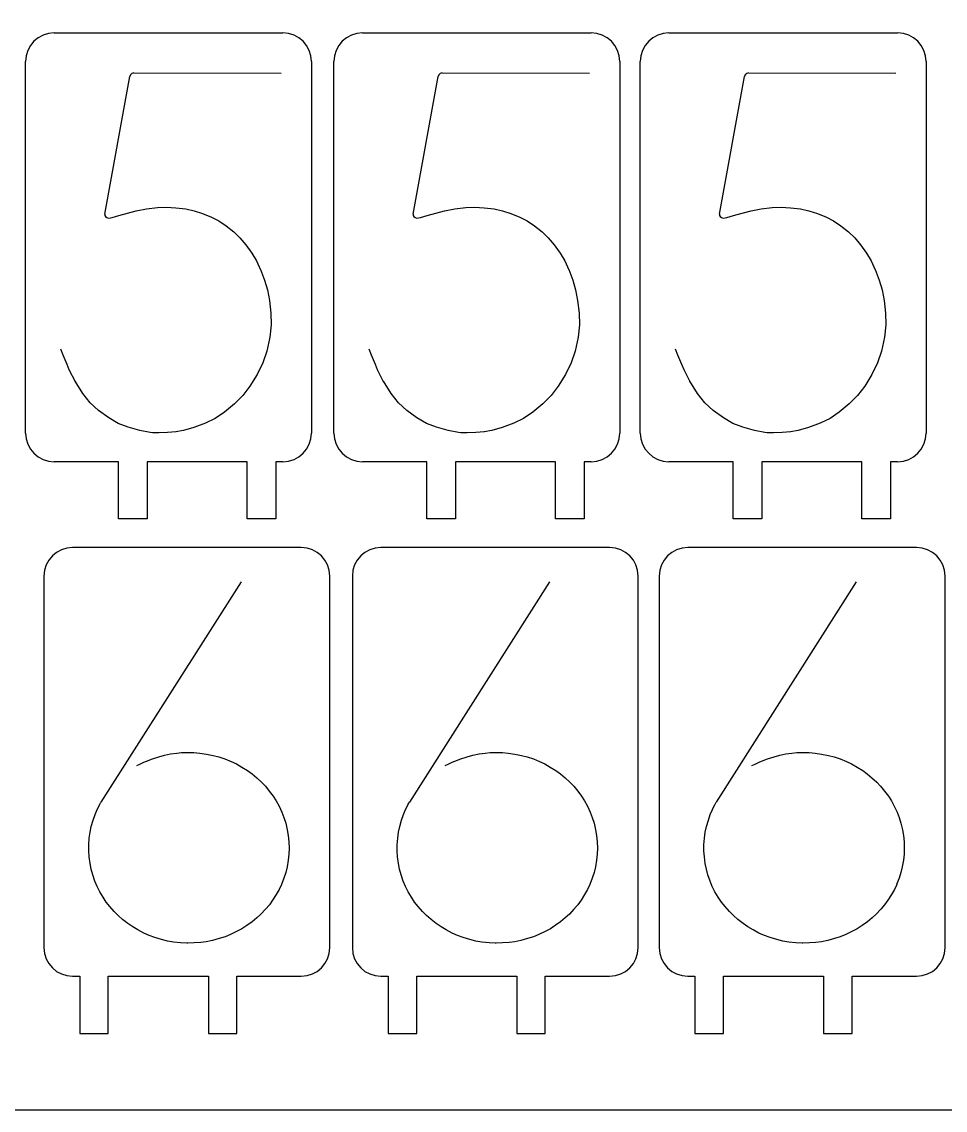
# Model space of a CAD drawing. Header units: millimetres. Extents: x 2133 to 4632, y 1065 to 2652.
# Drawn here: x 3384.2 to 3513.4, y 1555.6 to 1707.9 of the extents above; entities that cross this region are included whole.
import ezdxf

# ---------------------------------------------------------------- set-up
doc = ezdxf.new("R2010")
doc.units = ezdxf.units.MM
doc.layers.add('细实线', color=7, linetype='Continuous', lineweight=25)

msp = doc.modelspace()

# ---------------------------------------------------------------- linework, layer by layer
for points in [[(3401.673, 1681.714), (3403.179, 1681.898)], [(3403.179, 1681.898), (3404.436, 1681.956)], [(3404.436, 1681.956), (3405.763, 1681.885)], [(3405.763, 1681.885), (3407.164, 1681.71)], [(3444.813, 1681.714), (3446.319, 1681.898)], [(3446.319, 1681.898), (3447.576, 1681.956)], [(3447.576, 1681.956), (3448.902, 1681.885)], [(3448.902, 1681.885), (3450.304, 1681.71)], [(3487.687, 1681.714), (3489.193, 1681.898)], [(3489.193, 1681.898), (3490.45, 1681.956)], [(3490.45, 1681.956), (3491.777, 1681.885)], [(3491.777, 1681.885), (3493.178, 1681.71)], [(3396.834, 1680.522), (3397.803, 1680.807)], [(3397.79, 1680.804), (3399, 1681.135)], [(3399, 1681.135), (3400.233, 1681.447)], [(3400.233, 1681.447), (3401.673, 1681.714)], [(3407.164, 1681.71), (3408.322, 1681.468)], [(3408.322, 1681.468), (3409.515, 1681.077)], [(3409.515, 1681.077), (3410.77, 1680.559)], [(3410.77, 1680.559), (3411.794, 1680.028)], [(3439.974, 1680.522), (3440.943, 1680.807)], [(3440.93, 1680.804), (3442.14, 1681.135)], [(3442.14, 1681.135), (3443.372, 1681.447)], [(3443.372, 1681.447), (3444.813, 1681.714)], [(3450.304, 1681.71), (3451.462, 1681.468)], [(3451.462, 1681.468), (3452.654, 1681.077)], [(3452.654, 1681.077), (3453.91, 1680.559)], [(3453.91, 1680.559), (3454.934, 1680.028)], [(3482.848, 1680.522), (3483.817, 1680.807)], [(3483.805, 1680.804), (3485.015, 1681.135)], [(3485.015, 1681.135), (3486.247, 1681.447)], [(3486.247, 1681.447), (3487.687, 1681.714)], [(3493.178, 1681.71), (3494.337, 1681.468)], [(3494.337, 1681.468), (3495.529, 1681.077)], [(3495.529, 1681.077), (3496.784, 1680.559)], [(3496.784, 1680.559), (3497.809, 1680.028)], [(3411.794, 1680.028), (3412.815, 1679.337)], [(3412.815, 1679.337), (3413.88, 1678.488)], [(3454.934, 1680.028), (3455.955, 1679.337)], [(3455.955, 1679.337), (3457.02, 1678.488)], [(3497.809, 1680.028), (3498.829, 1679.337)], [(3498.829, 1679.337), (3499.895, 1678.488)], [(3413.88, 1678.488), (3414.736, 1677.677)], [(3414.736, 1677.677), (3415.551, 1676.7)], [(3457.02, 1678.488), (3457.875, 1677.677)], [(3457.875, 1677.677), (3458.691, 1676.7)], [(3499.895, 1678.488), (3500.75, 1677.677)], [(3500.75, 1677.677), (3501.566, 1676.7)], [(3415.551, 1676.7), (3416.383, 1675.538)], [(3458.691, 1676.7), (3459.523, 1675.538)], [(3501.566, 1676.7), (3502.397, 1675.538)], [(3416.383, 1675.538), (3417.032, 1674.457)], [(3417.032, 1674.457), (3417.607, 1673.209)], [(3459.523, 1675.538), (3460.171, 1674.457)], [(3460.171, 1674.457), (3460.746, 1673.209)], [(3502.397, 1675.538), (3503.046, 1674.457)], [(3503.046, 1674.457), (3503.621, 1673.209)], [(3417.591, 1673.251), (3418.163, 1671.749)], [(3460.73, 1673.251), (3461.302, 1671.749)], [(3503.605, 1673.251), (3504.177, 1671.749)], [(3418.163, 1671.749), (3418.566, 1670.409)], [(3461.302, 1671.749), (3461.706, 1670.409)], [(3504.177, 1671.749), (3504.58, 1670.409)], [(3418.566, 1670.409), (3418.845, 1668.89)], [(3461.706, 1670.409), (3461.985, 1668.89)], [(3504.58, 1670.409), (3504.86, 1668.89)], [(3418.845, 1668.89), (3419.037, 1667.117)], [(3461.985, 1668.89), (3462.177, 1667.117)], [(3504.86, 1668.89), (3505.051, 1667.117)], [(3419.037, 1667.117), (3419.092, 1665.488)], [(3462.177, 1667.117), (3462.231, 1665.488)], [(3505.051, 1667.117), (3505.106, 1665.488)], [(3419.092, 1665.488), (3418.911, 1663.747)], [(3462.231, 1665.488), (3462.05, 1663.747)], [(3505.106, 1665.488), (3504.925, 1663.747)], [(3418.911, 1663.747), (3418.499, 1661.825)], [(3462.05, 1663.747), (3461.638, 1661.825)], [(3504.925, 1663.747), (3504.513, 1661.825)], [(3390.012, 1661.251), (3389.676, 1662.078)], [(3433.152, 1661.251), (3432.816, 1662.078)], [(3476.026, 1661.251), (3475.69, 1662.078)], [(3390.551, 1659.944), (3390.012, 1661.251)], [(3418.499, 1661.825), (3417.943, 1660.16)], [(3433.691, 1659.944), (3433.152, 1661.251)], [(3461.638, 1661.825), (3461.083, 1660.16)], [(3476.565, 1659.944), (3476.026, 1661.251)], [(3504.513, 1661.825), (3503.957, 1660.16)], [(3390.856, 1659.208), (3390.551, 1659.945)], [(3391.7, 1657.538), (3390.856, 1659.208)], [(3417.943, 1660.16), (3417.151, 1658.564)], [(3433.995, 1659.208), (3433.69, 1659.945)], [(3434.839, 1657.538), (3433.995, 1659.208)], [(3461.083, 1660.16), (3460.29, 1658.564)], [(3476.87, 1659.208), (3476.565, 1659.945)], [(3477.714, 1657.538), (3476.87, 1659.208)], [(3503.957, 1660.16), (3503.165, 1658.564)], [(3392.747, 1655.883), (3391.665, 1657.593)], [(3417.151, 1658.564), (3416.135, 1656.91)], [(3435.887, 1655.883), (3434.804, 1657.593)], [(3460.29, 1658.564), (3459.275, 1656.91)], [(3478.761, 1655.883), (3477.679, 1657.593)], [(3503.165, 1658.564), (3502.15, 1656.91)], [(3393.774, 1654.599), (3392.747, 1655.883)], [(3416.135, 1656.91), (3415.131, 1655.59)], [(3436.913, 1654.599), (3435.887, 1655.883)], [(3459.275, 1656.91), (3458.271, 1655.59)], [(3479.788, 1654.599), (3478.761, 1655.883)], [(3502.15, 1656.91), (3501.145, 1655.59)], [(3394.948, 1653.525), (3393.774, 1654.599)], [(3413.971, 1654.437), (3412.577, 1653.28)], [(3415.131, 1655.59), (3413.971, 1654.437)], [(3438.088, 1653.525), (3436.913, 1654.599)], [(3457.111, 1654.437), (3455.717, 1653.28)], [(3458.271, 1655.59), (3457.111, 1654.437)], [(3480.962, 1653.525), (3479.788, 1654.599)], [(3499.986, 1654.437), (3498.591, 1653.28)], [(3501.145, 1655.59), (3499.986, 1654.437)], [(3396.363, 1652.474), (3394.948, 1653.525)], [(3412.577, 1653.28), (3411.283, 1652.4)], [(3439.503, 1652.474), (3438.088, 1653.525)], [(3455.717, 1653.28), (3454.423, 1652.4)], [(3482.378, 1652.474), (3480.962, 1653.525)], [(3498.591, 1653.28), (3497.297, 1652.4)], [(3397.679, 1651.705), (3396.363, 1652.474)], [(3399.074, 1651.155), (3397.679, 1651.705)], [(3409.915, 1651.753), (3408.297, 1651.118)], [(3411.283, 1652.4), (3409.915, 1651.753)], [(3440.819, 1651.705), (3439.503, 1652.474)], [(3442.213, 1651.155), (3440.819, 1651.705)], [(3453.055, 1651.753), (3451.436, 1651.118)], [(3454.423, 1652.4), (3453.055, 1651.753)], [(3483.693, 1651.705), (3482.378, 1652.474)], [(3485.088, 1651.155), (3483.693, 1651.705)], [(3495.93, 1651.753), (3494.311, 1651.118)], [(3497.297, 1652.4), (3495.93, 1651.753)], [(3400.706, 1650.69), (3399.074, 1651.155)], [(3402.164, 1650.428), (3400.706, 1650.69)], [(3402.506, 1650.399), (3402.164, 1650.428)], [(3402.922, 1650.381), (3402.506, 1650.399)], [(3403.37, 1650.375), (3402.922, 1650.381)], [(3404.597, 1650.414), (3403.37, 1650.375)], [(3405.802, 1650.524), (3404.597, 1650.414)], [(3406.85, 1650.698), (3405.756, 1650.517)], [(3408.297, 1651.118), (3406.85, 1650.698)], [(3443.846, 1650.69), (3442.213, 1651.155)], [(3445.303, 1650.428), (3443.846, 1650.69)], [(3445.646, 1650.399), (3445.303, 1650.428)], [(3446.062, 1650.381), (3445.646, 1650.399)], [(3446.509, 1650.375), (3446.062, 1650.381)], [(3447.736, 1650.414), (3446.509, 1650.375)], [(3448.942, 1650.524), (3447.736, 1650.414)], [(3449.99, 1650.698), (3448.896, 1650.517)], [(3451.436, 1651.118), (3449.99, 1650.698)], [(3486.72, 1650.69), (3485.088, 1651.155)], [(3488.178, 1650.428), (3486.72, 1650.69)], [(3488.52, 1650.399), (3488.178, 1650.428)], [(3488.936, 1650.381), (3488.52, 1650.399)], [(3489.384, 1650.375), (3488.936, 1650.381)], [(3490.611, 1650.414), (3489.384, 1650.375)], [(3491.816, 1650.524), (3490.611, 1650.414)], [(3492.865, 1650.698), (3491.771, 1650.517)], [(3494.311, 1651.118), (3492.865, 1650.698)], [(3405.888, 1605.569), (3406.572, 1605.635)], [(3406.572, 1605.635), (3407.384, 1605.65)], [(3407.384, 1605.65), (3408.294, 1605.624)], [(3408.294, 1605.624), (3409.112, 1605.561)], [(3449.042, 1605.569), (3449.727, 1605.635)], [(3449.727, 1605.635), (3450.538, 1605.65)], [(3450.538, 1605.65), (3451.448, 1605.624)], [(3451.448, 1605.624), (3452.266, 1605.561)], [(3491.976, 1605.569), (3492.66, 1605.635)], [(3492.66, 1605.635), (3493.472, 1605.65)], [(3493.472, 1605.65), (3494.382, 1605.624)], [(3494.382, 1605.624), (3495.2, 1605.561)], [(3400.734, 1604.014), (3401.288, 1604.266)], [(3401.285, 1604.265), (3401.634, 1604.421)], [(3401.634, 1604.421), (3402.478, 1604.749)], [(3402.478, 1604.749), (3403.384, 1605.05)], [(3403.384, 1605.05), (3404.173, 1605.262)], [(3404.173, 1605.262), (3405.03, 1605.435)], [(3405.03, 1605.435), (3405.888, 1605.569)], [(3409.112, 1605.561), (3410.033, 1605.426)], [(3410.033, 1605.426), (3410.99, 1605.237)], [(3410.99, 1605.237), (3411.781, 1605.031)], [(3411.781, 1605.031), (3412.632, 1604.738)], [(3412.632, 1604.738), (3413.514, 1604.385)], [(3413.514, 1604.385), (3414.233, 1604.047)], [(3443.888, 1604.014), (3444.442, 1604.266)], [(3444.439, 1604.265), (3444.788, 1604.421)], [(3444.788, 1604.421), (3445.632, 1604.749)], [(3445.632, 1604.749), (3446.539, 1605.05)], [(3446.539, 1605.05), (3447.328, 1605.262)], [(3447.328, 1605.262), (3448.184, 1605.435)], [(3448.184, 1605.435), (3449.042, 1605.569)], [(3452.266, 1605.561), (3453.187, 1605.426)], [(3453.187, 1605.426), (3454.145, 1605.237)], [(3454.145, 1605.237), (3454.935, 1605.031)], [(3454.935, 1605.031), (3455.786, 1604.738)], [(3455.786, 1604.738), (3456.668, 1604.385)], [(3456.668, 1604.385), (3457.387, 1604.047)], [(3486.822, 1604.014), (3487.376, 1604.266)], [(3487.373, 1604.265), (3487.722, 1604.421)], [(3487.722, 1604.421), (3488.566, 1604.749)], [(3488.566, 1604.749), (3489.472, 1605.05)], [(3489.472, 1605.05), (3490.261, 1605.262)], [(3490.261, 1605.262), (3491.118, 1605.435)], [(3491.118, 1605.435), (3491.976, 1605.569)], [(3495.2, 1605.561), (3496.121, 1605.426)], [(3496.121, 1605.426), (3497.078, 1605.237)], [(3497.078, 1605.237), (3497.868, 1605.031)], [(3497.868, 1605.031), (3498.72, 1604.738)], [(3498.72, 1604.738), (3499.602, 1604.385)], [(3499.602, 1604.385), (3500.32, 1604.047)], [(3400.294, 1603.814), (3400.734, 1604.014)], [(3414.233, 1604.047), (3414.998, 1603.607)], [(3414.998, 1603.607), (3415.785, 1603.108)], [(3415.785, 1603.108), (3416.423, 1602.65)], [(3416.423, 1602.65), (3417.084, 1602.095)], [(3443.449, 1603.814), (3443.888, 1604.014)], [(3457.387, 1604.047), (3458.152, 1603.607)], [(3458.152, 1603.607), (3458.939, 1603.108)], [(3458.939, 1603.108), (3459.578, 1602.65)], [(3459.578, 1602.65), (3460.239, 1602.095)], [(3486.382, 1603.814), (3486.822, 1604.014)], [(3500.32, 1604.047), (3501.086, 1603.607)], [(3501.086, 1603.607), (3501.873, 1603.108)], [(3501.873, 1603.108), (3502.511, 1602.65)], [(3502.511, 1602.65), (3503.172, 1602.095)], [(3417.084, 1602.095), (3417.758, 1601.468)], [(3417.758, 1601.468), (3418.296, 1600.907)], [(3460.239, 1602.095), (3460.913, 1601.468)], [(3460.913, 1601.468), (3461.45, 1600.907)], [(3503.172, 1602.095), (3503.846, 1601.468)], [(3503.846, 1601.468), (3504.383, 1600.907)], [(3418.296, 1600.907), (3418.835, 1600.247)], [(3418.835, 1600.247), (3419.377, 1599.51)], [(3419.377, 1599.51), (3419.799, 1598.859)], [(3461.45, 1600.907), (3461.99, 1600.247)], [(3461.99, 1600.247), (3462.532, 1599.51)], [(3462.532, 1599.51), (3462.954, 1598.859)], [(3504.383, 1600.907), (3504.923, 1600.247)], [(3504.923, 1600.247), (3505.465, 1599.51)], [(3505.465, 1599.51), (3505.887, 1598.859)], [(3394.762, 1597.646), (3395.109, 1598.363)], [(3419.799, 1598.859), (3420.202, 1598.11)], [(3420.202, 1598.11), (3420.593, 1597.279)], [(3437.916, 1597.646), (3438.263, 1598.363)], [(3462.954, 1598.859), (3463.357, 1598.11)], [(3463.357, 1598.11), (3463.747, 1597.279)], [(3480.85, 1597.646), (3481.196, 1598.363)], [(3505.887, 1598.859), (3506.29, 1598.11)], [(3506.29, 1598.11), (3506.681, 1597.279)], [(3394.188, 1596.158), (3394.464, 1596.953)], [(3394.464, 1596.953), (3394.762, 1597.646)], [(3420.593, 1597.279), (3420.882, 1596.554)], [(3420.882, 1596.554), (3421.131, 1595.734)], [(3437.342, 1596.158), (3437.619, 1596.953)], [(3437.619, 1596.953), (3437.916, 1597.646)], [(3463.747, 1597.279), (3464.036, 1596.554)], [(3464.036, 1596.554), (3464.285, 1595.734)], [(3480.276, 1596.158), (3480.552, 1596.953)], [(3480.552, 1596.953), (3480.85, 1597.646)], [(3506.681, 1597.279), (3506.97, 1596.554)], [(3506.97, 1596.554), (3507.219, 1595.734)], [(3393.76, 1594.483), (3393.933, 1595.267)], [(3393.933, 1595.267), (3394.188, 1596.158)], [(3421.131, 1595.734), (3421.351, 1594.828)], [(3436.914, 1594.483), (3437.087, 1595.267)], [(3437.087, 1595.267), (3437.342, 1596.158)], [(3464.285, 1595.734), (3464.506, 1594.828)], [(3479.848, 1594.483), (3480.021, 1595.267)], [(3480.021, 1595.267), (3480.276, 1596.158)], [(3507.219, 1595.734), (3507.439, 1594.828)], [(3393.579, 1592.7), (3393.649, 1593.644)], [(3393.649, 1593.644), (3393.76, 1594.483)], [(3421.351, 1594.828), (3421.492, 1594.043)], [(3421.492, 1594.043), (3421.575, 1593.14)], [(3436.733, 1592.7), (3436.803, 1593.644)], [(3436.803, 1593.644), (3436.914, 1594.483)], [(3464.506, 1594.828), (3464.646, 1594.043)], [(3464.646, 1594.043), (3464.729, 1593.14)], [(3479.666, 1592.7), (3479.737, 1593.644)], [(3479.737, 1593.644), (3479.848, 1594.483)], [(3507.439, 1594.828), (3507.58, 1594.043)], [(3507.58, 1594.043), (3507.663, 1593.14)], [(3393.568, 1591.878), (3393.579, 1592.7)], [(3393.63, 1591.028), (3393.568, 1591.878)], [(3421.572, 1593.176), (3421.604, 1592.228)], [(3421.604, 1592.228), (3421.582, 1591.417)], [(3436.723, 1591.878), (3436.733, 1592.7)], [(3436.784, 1591.028), (3436.723, 1591.878)], [(3464.726, 1593.176), (3464.758, 1592.228)], [(3464.758, 1592.228), (3464.736, 1591.417)], [(3479.656, 1591.878), (3479.666, 1592.7)], [(3479.718, 1591.028), (3479.656, 1591.878)], [(3507.659, 1593.176), (3507.692, 1592.228)], [(3507.692, 1592.228), (3507.67, 1591.417)], [(3393.752, 1590.093), (3393.63, 1591.028)], [(3421.484, 1590.553), (3421.325, 1589.626)], [(3421.582, 1591.417), (3421.484, 1590.553)], [(3436.906, 1590.093), (3436.784, 1591.028)], [(3464.638, 1590.553), (3464.48, 1589.626)], [(3464.736, 1591.417), (3464.638, 1590.553)], [(3479.839, 1590.093), (3479.718, 1591.028)], [(3507.572, 1590.553), (3507.413, 1589.626)], [(3507.67, 1591.417), (3507.572, 1590.553)], [(3393.906, 1589.299), (3393.752, 1590.093)], [(3394.133, 1588.501), (3393.906, 1589.299)], [(3421.143, 1588.851), (3420.879, 1588.047)], [(3421.325, 1589.626), (3421.143, 1588.851)], [(3437.06, 1589.299), (3436.906, 1590.093)], [(3437.287, 1588.501), (3437.06, 1589.299)], [(3464.297, 1588.851), (3464.034, 1588.047)], [(3464.48, 1589.626), (3464.297, 1588.851)], [(3479.994, 1589.299), (3479.839, 1590.093)], [(3480.221, 1588.501), (3479.994, 1589.299)], [(3507.23, 1588.851), (3506.967, 1588.047)], [(3507.413, 1589.626), (3507.23, 1588.851)], [(3394.435, 1587.627), (3394.133, 1588.501)], [(3394.741, 1586.89), (3394.435, 1587.627)], [(3420.879, 1588.047), (3420.53, 1587.152)], [(3437.589, 1587.627), (3437.287, 1588.501)], [(3437.895, 1586.89), (3437.589, 1587.627)], [(3464.034, 1588.047), (3463.684, 1587.152)], [(3480.523, 1587.627), (3480.221, 1588.501)], [(3480.829, 1586.89), (3480.523, 1587.627)], [(3506.967, 1588.047), (3506.617, 1587.152)], [(3395.116, 1586.164), (3394.741, 1586.89)], [(3395.58, 1585.373), (3395.116, 1586.164)], [(3420.214, 1586.473), (3419.803, 1585.745)], [(3420.544, 1587.188), (3420.214, 1586.473)], [(3438.27, 1586.164), (3437.895, 1586.89)], [(3438.734, 1585.373), (3438.27, 1586.164)], [(3463.368, 1586.473), (3462.957, 1585.745)], [(3463.698, 1587.188), (3463.368, 1586.473)], [(3481.204, 1586.164), (3480.829, 1586.89)], [(3481.668, 1585.373), (3481.204, 1586.164)], [(3506.302, 1586.473), (3505.891, 1585.745)], [(3506.631, 1587.188), (3506.302, 1586.473)], [(3396.023, 1584.709), (3395.58, 1585.373)], [(3396.528, 1584.07), (3396.023, 1584.709)], [(3418.848, 1584.335), (3418.308, 1583.7)], [(3419.309, 1584.972), (3418.848, 1584.335)], [(3419.803, 1585.745), (3419.309, 1584.972)], [(3439.177, 1584.709), (3438.734, 1585.373)], [(3439.683, 1584.07), (3439.177, 1584.709)], [(3462.002, 1584.335), (3461.462, 1583.7)], [(3462.463, 1584.972), (3462.002, 1584.335)], [(3462.957, 1585.745), (3462.463, 1584.972)], [(3482.111, 1584.709), (3481.668, 1585.373)], [(3482.616, 1584.07), (3482.111, 1584.709)], [(3504.936, 1584.335), (3504.395, 1583.7)], [(3505.397, 1584.972), (3504.936, 1584.335)], [(3505.891, 1585.745), (3505.397, 1584.972)], [(3397.136, 1583.379), (3396.528, 1584.07)], [(3397.7, 1582.806), (3397.136, 1583.379)], [(3398.319, 1582.268), (3397.7, 1582.806)], [(3417.674, 1583.032), (3417.097, 1582.486)], [(3418.308, 1583.7), (3417.674, 1583.032)], [(3440.29, 1583.379), (3439.683, 1584.07)], [(3440.854, 1582.806), (3440.29, 1583.379)], [(3441.473, 1582.268), (3440.854, 1582.806)], [(3460.828, 1583.032), (3460.251, 1582.486)], [(3461.462, 1583.7), (3460.828, 1583.032)], [(3483.224, 1583.379), (3482.616, 1584.07)], [(3483.788, 1582.806), (3483.224, 1583.379)], [(3484.406, 1582.268), (3483.788, 1582.806)], [(3503.762, 1583.032), (3503.184, 1582.486)], [(3504.395, 1583.7), (3503.762, 1583.032)], [(3399.05, 1581.696), (3398.319, 1582.268)], [(3399.721, 1581.229), (3399.05, 1581.696)], [(3400.436, 1580.809), (3399.721, 1581.229)], [(3415.691, 1581.413), (3415.013, 1580.975)], [(3416.445, 1581.96), (3415.691, 1581.413)], [(3417.097, 1582.486), (3416.445, 1581.96)], [(3442.205, 1581.696), (3441.473, 1582.268)], [(3442.875, 1581.229), (3442.205, 1581.696)], [(3443.59, 1580.809), (3442.875, 1581.229)], [(3458.845, 1581.413), (3458.167, 1580.975)], [(3459.599, 1581.96), (3458.845, 1581.413)], [(3460.251, 1582.486), (3459.599, 1581.96)], [(3485.138, 1581.696), (3484.406, 1582.268)], [(3485.809, 1581.229), (3485.138, 1581.696)], [(3486.524, 1580.809), (3485.809, 1581.229)], [(3501.778, 1581.413), (3501.101, 1580.975)], [(3502.533, 1581.96), (3501.778, 1581.413)], [(3503.184, 1582.486), (3502.533, 1581.96)], [(3401.273, 1580.373), (3400.436, 1580.809)], [(3402.034, 1580.028), (3401.273, 1580.373)], [(3402.828, 1579.74), (3402.034, 1580.028)], [(3403.752, 1579.46), (3402.828, 1579.74)], [(3412.648, 1579.853), (3411.827, 1579.588)], [(3413.411, 1580.166), (3412.648, 1579.853)], [(3414.267, 1580.573), (3413.411, 1580.166)], [(3415.013, 1580.975), (3414.267, 1580.573)], [(3444.428, 1580.373), (3443.59, 1580.809)], [(3445.189, 1580.028), (3444.428, 1580.373)], [(3445.982, 1579.74), (3445.189, 1580.028)], [(3446.907, 1579.46), (3445.982, 1579.74)], [(3455.803, 1579.853), (3454.981, 1579.588)], [(3456.565, 1580.166), (3455.803, 1579.853)], [(3457.421, 1580.573), (3456.565, 1580.166)], [(3458.167, 1580.975), (3457.421, 1580.573)], [(3487.361, 1580.373), (3486.524, 1580.809)], [(3488.122, 1580.028), (3487.361, 1580.373)], [(3488.916, 1579.74), (3488.122, 1580.028)], [(3489.84, 1579.46), (3488.916, 1579.74)], [(3498.736, 1579.853), (3497.915, 1579.588)], [(3499.499, 1580.166), (3498.736, 1579.853)], [(3500.355, 1580.573), (3499.499, 1580.166)], [(3501.101, 1580.975), (3500.355, 1580.573)], [(3404.587, 1579.254), (3403.752, 1579.46)], [(3405.441, 1579.114), (3404.587, 1579.254)], [(3406.429, 1579.005), (3405.441, 1579.114)], [(3407.307, 1578.955), (3406.429, 1579.005)], [(3407.337, 1578.955), (3407.307, 1578.955)], [(3407.424, 1578.959), (3407.387, 1578.959)], [(3408.321, 1578.987), (3407.424, 1578.959)], [(3409.246, 1579.059), (3408.321, 1578.987)], [(3410.028, 1579.161), (3409.246, 1579.059)], [(3410.888, 1579.34), (3410.028, 1579.161)], [(3411.827, 1579.588), (3410.888, 1579.34)], [(3447.741, 1579.254), (3446.907, 1579.46)], [(3448.596, 1579.114), (3447.741, 1579.254)], [(3449.583, 1579.005), (3448.596, 1579.114)], [(3450.461, 1578.955), (3449.583, 1579.005)], [(3450.491, 1578.955), (3450.461, 1578.955)], [(3450.579, 1578.959), (3450.541, 1578.959)], [(3451.475, 1578.987), (3450.579, 1578.959)], [(3452.4, 1579.059), (3451.475, 1578.987)], [(3453.183, 1579.161), (3452.4, 1579.059)], [(3454.042, 1579.34), (3453.183, 1579.161)], [(3454.981, 1579.588), (3454.042, 1579.34)], [(3490.675, 1579.254), (3489.84, 1579.46)], [(3491.529, 1579.114), (3490.675, 1579.254)], [(3492.517, 1579.005), (3491.529, 1579.114)], [(3493.395, 1578.955), (3492.517, 1579.005)], [(3493.425, 1578.955), (3493.395, 1578.955)], [(3493.512, 1578.959), (3493.475, 1578.959)], [(3494.409, 1578.987), (3493.512, 1578.959)], [(3495.334, 1579.059), (3494.409, 1578.987)], [(3496.116, 1579.161), (3495.334, 1579.059)], [(3496.975, 1579.34), (3496.116, 1579.161)], [(3497.915, 1579.588), (3496.975, 1579.34)]]:
    msp.add_lwpolyline(points)
at = {"layer": '细实线'}
for p, q in [((3388.741, 1706.342), (3420.741, 1706.342)), ((3431.881, 1706.342), (3463.881, 1706.342)), ((3474.755, 1706.342), (3506.755, 1706.342)), ((3384.741, 1650.342), (3384.741, 1702.342)), ((3424.741, 1702.342), (3424.741, 1650.342)), ((3427.881, 1650.342), (3427.881, 1702.342)), ((3467.881, 1702.342), (3467.881, 1650.342)), ((3470.755, 1650.342), (3470.755, 1702.342)), ((3510.755, 1702.342), (3510.755, 1650.342)), ((3395.815, 1680.997), (3399.338, 1700.267)), ((3399.425, 1700.489), (3399.338, 1700.267)), ((3399.624, 1700.66), (3399.425, 1700.489)), ((3399.892, 1700.74), (3399.624, 1700.66)), ((3399.892, 1700.74), (3420.517, 1700.723)), ((3438.954, 1680.997), (3442.478, 1700.267)), ((3442.565, 1700.489), (3442.478, 1700.267)), ((3442.764, 1700.66), (3442.565, 1700.489)), ((3443.032, 1700.74), (3442.764, 1700.66)), ((3443.032, 1700.74), (3463.656, 1700.723)), ((3481.829, 1680.997), (3485.352, 1700.267)), ((3485.439, 1700.489), (3485.352, 1700.267)), ((3485.639, 1700.66), (3485.439, 1700.489)), ((3485.906, 1700.74), (3485.639, 1700.66)), ((3485.906, 1700.74), (3506.531, 1700.723)), ((3395.815, 1680.997), (3395.843, 1680.81)), ((3395.843, 1680.81), (3395.931, 1680.648)), ((3395.931, 1680.648), (3396.094, 1680.513)), ((3396.094, 1680.513), (3396.327, 1680.441)), ((3396.327, 1680.441), (3396.599, 1680.453)), ((3396.599, 1680.453), (3396.834, 1680.522)), ((3438.954, 1680.997), (3438.982, 1680.81)), ((3438.982, 1680.81), (3439.071, 1680.648)), ((3439.071, 1680.648), (3439.234, 1680.513)), ((3439.234, 1680.513), (3439.466, 1680.441)), ((3439.466, 1680.441), (3439.738, 1680.453)), ((3439.738, 1680.453), (3439.974, 1680.522)), ((3481.829, 1680.997), (3481.857, 1680.81)), ((3481.857, 1680.81), (3481.945, 1680.648)), ((3481.945, 1680.648), (3482.108, 1680.513)), ((3482.108, 1680.513), (3482.341, 1680.441)), ((3482.341, 1680.441), (3482.613, 1680.453)), ((3482.613, 1680.453), (3482.848, 1680.522)), ((3397.741, 1646.342), (3388.741, 1646.342)), ((3397.741, 1638.342), (3397.741, 1646.342)), ((3415.741, 1646.342), (3401.741, 1646.342)), ((3401.741, 1646.342), (3401.741, 1638.342)), ((3415.741, 1638.342), (3415.741, 1646.342)), ((3420.741, 1646.342), (3419.741, 1646.342)), ((3419.741, 1646.342), (3419.741, 1638.342)), ((3440.881, 1646.342), (3431.881, 1646.342)), ((3440.881, 1638.342), (3440.881, 1646.342)), ((3458.881, 1646.342), (3444.881, 1646.342)), ((3444.881, 1646.342), (3444.881, 1638.342)), ((3458.881, 1638.342), (3458.881, 1646.342)), ((3463.881, 1646.342), (3462.881, 1646.342)), ((3462.881, 1646.342), (3462.881, 1638.342)), ((3483.755, 1646.342), (3474.755, 1646.342)), ((3483.755, 1638.342), (3483.755, 1646.342)), ((3501.755, 1646.342), (3487.755, 1646.342)), ((3487.755, 1646.342), (3487.755, 1638.342)), ((3501.755, 1638.342), (3501.755, 1646.342)), ((3506.755, 1646.342), (3505.755, 1646.342)), ((3505.755, 1646.342), (3505.755, 1638.342)), ((3401.741, 1638.342), (3397.741, 1638.342)), ((3419.741, 1638.342), (3415.741, 1638.342)), ((3444.881, 1638.342), (3440.881, 1638.342)), ((3462.881, 1638.342), (3458.881, 1638.342)), ((3487.755, 1638.342), (3483.755, 1638.342)), ((3505.755, 1638.342), (3501.755, 1638.342)), ((3423.31, 1634.331), (3391.31, 1634.331)), ((3466.464, 1634.331), (3434.464, 1634.331)), ((3509.398, 1634.331), (3477.398, 1634.331)), ((3387.31, 1630.331), (3387.31, 1578.331)), ((3427.31, 1578.331), (3427.31, 1630.331)), ((3430.464, 1630.331), (3430.464, 1578.331)), ((3470.464, 1578.331), (3470.464, 1630.331)), ((3473.398, 1630.331), (3473.398, 1578.331)), ((3513.398, 1578.331), (3513.398, 1630.331)), ((3414.883, 1629.508), (3395.28, 1598.692)), ((3458.037, 1629.508), (3438.434, 1598.692)), ((3500.971, 1629.508), (3481.367, 1598.692)), ((3395.109, 1598.363), (3395.125, 1598.397)), ((3395.125, 1598.397), (3395.28, 1598.692)), ((3438.263, 1598.363), (3438.279, 1598.397)), ((3438.279, 1598.397), (3438.434, 1598.692)), ((3481.196, 1598.363), (3481.213, 1598.397)), ((3481.213, 1598.397), (3481.367, 1598.692)), ((3407.387, 1578.959), (3407.337, 1578.955)), ((3450.541, 1578.959), (3450.491, 1578.955)), ((3493.475, 1578.959), (3493.425, 1578.955)), ((3391.31, 1574.331), (3392.31, 1574.331)), ((3392.31, 1574.331), (3392.31, 1566.331)), ((3396.31, 1566.331), (3396.31, 1574.331)), ((3396.31, 1574.331), (3410.31, 1574.331)), ((3410.31, 1574.331), (3410.31, 1566.331)), ((3414.31, 1566.331), (3414.31, 1574.331)), ((3414.31, 1574.331), (3423.31, 1574.331)), ((3434.464, 1574.331), (3435.464, 1574.331)), ((3435.464, 1574.331), (3435.464, 1566.331)), ((3439.464, 1566.331), (3439.464, 1574.331)), ((3439.464, 1574.331), (3453.464, 1574.331)), ((3453.464, 1574.331), (3453.464, 1566.331)), ((3457.464, 1566.331), (3457.464, 1574.331)), ((3457.464, 1574.331), (3466.464, 1574.331)), ((3477.398, 1574.331), (3478.398, 1574.331)), ((3478.398, 1574.331), (3478.398, 1566.331)), ((3482.398, 1566.331), (3482.398, 1574.331)), ((3482.398, 1574.331), (3496.398, 1574.331)), ((3496.398, 1574.331), (3496.398, 1566.331)), ((3500.398, 1566.331), (3500.398, 1574.331)), ((3500.398, 1574.331), (3509.398, 1574.331)), ((3392.31, 1566.331), (3396.31, 1566.331)), ((3410.31, 1566.331), (3414.31, 1566.331)), ((3435.464, 1566.331), (3439.464, 1566.331)), ((3453.464, 1566.331), (3457.464, 1566.331)), ((3478.398, 1566.331), (3482.398, 1566.331)), ((3496.398, 1566.331), (3500.398, 1566.331))]:
    msp.add_line(p, q, dxfattribs=at)
msp.add_lwpolyline([(3248.088, 1855.576), (3648.088, 1855.576), (3648.088, 1555.576), (3248.088, 1555.576)], close=True, dxfattribs=at)
for centre, start, end in [((3388.741, 1702.342), 90, 180), ((3420.741, 1702.342), 0, 90), ((3431.881, 1702.342), 90, 180), ((3463.881, 1702.342), 0, 90), ((3474.755, 1702.342), 90, 180), ((3506.755, 1702.342), 0, 90), ((3388.741, 1650.342), 180, 270), ((3420.741, 1650.342), 270, 0), ((3431.881, 1650.342), 180, 270), ((3463.881, 1650.342), 270, 0), ((3474.755, 1650.342), 180, 270), ((3506.755, 1650.342), 270, 0), ((3391.31, 1630.331), 90, 180), ((3423.31, 1630.331), 0, 90), ((3434.464, 1630.331), 90, 180), ((3466.464, 1630.331), 0, 90), ((3477.398, 1630.331), 90, 180), ((3509.398, 1630.331), 0, 90), ((3391.31, 1578.331), 180, 270), ((3423.31, 1578.331), 270, 0), ((3434.464, 1578.331), 180, 270), ((3466.464, 1578.331), 270, 0), ((3477.398, 1578.331), 180, 270), ((3509.398, 1578.331), 270, 0)]:
    msp.add_arc(centre, 4, start, end, dxfattribs=at)

doc.saveas('drawing.dxf')
